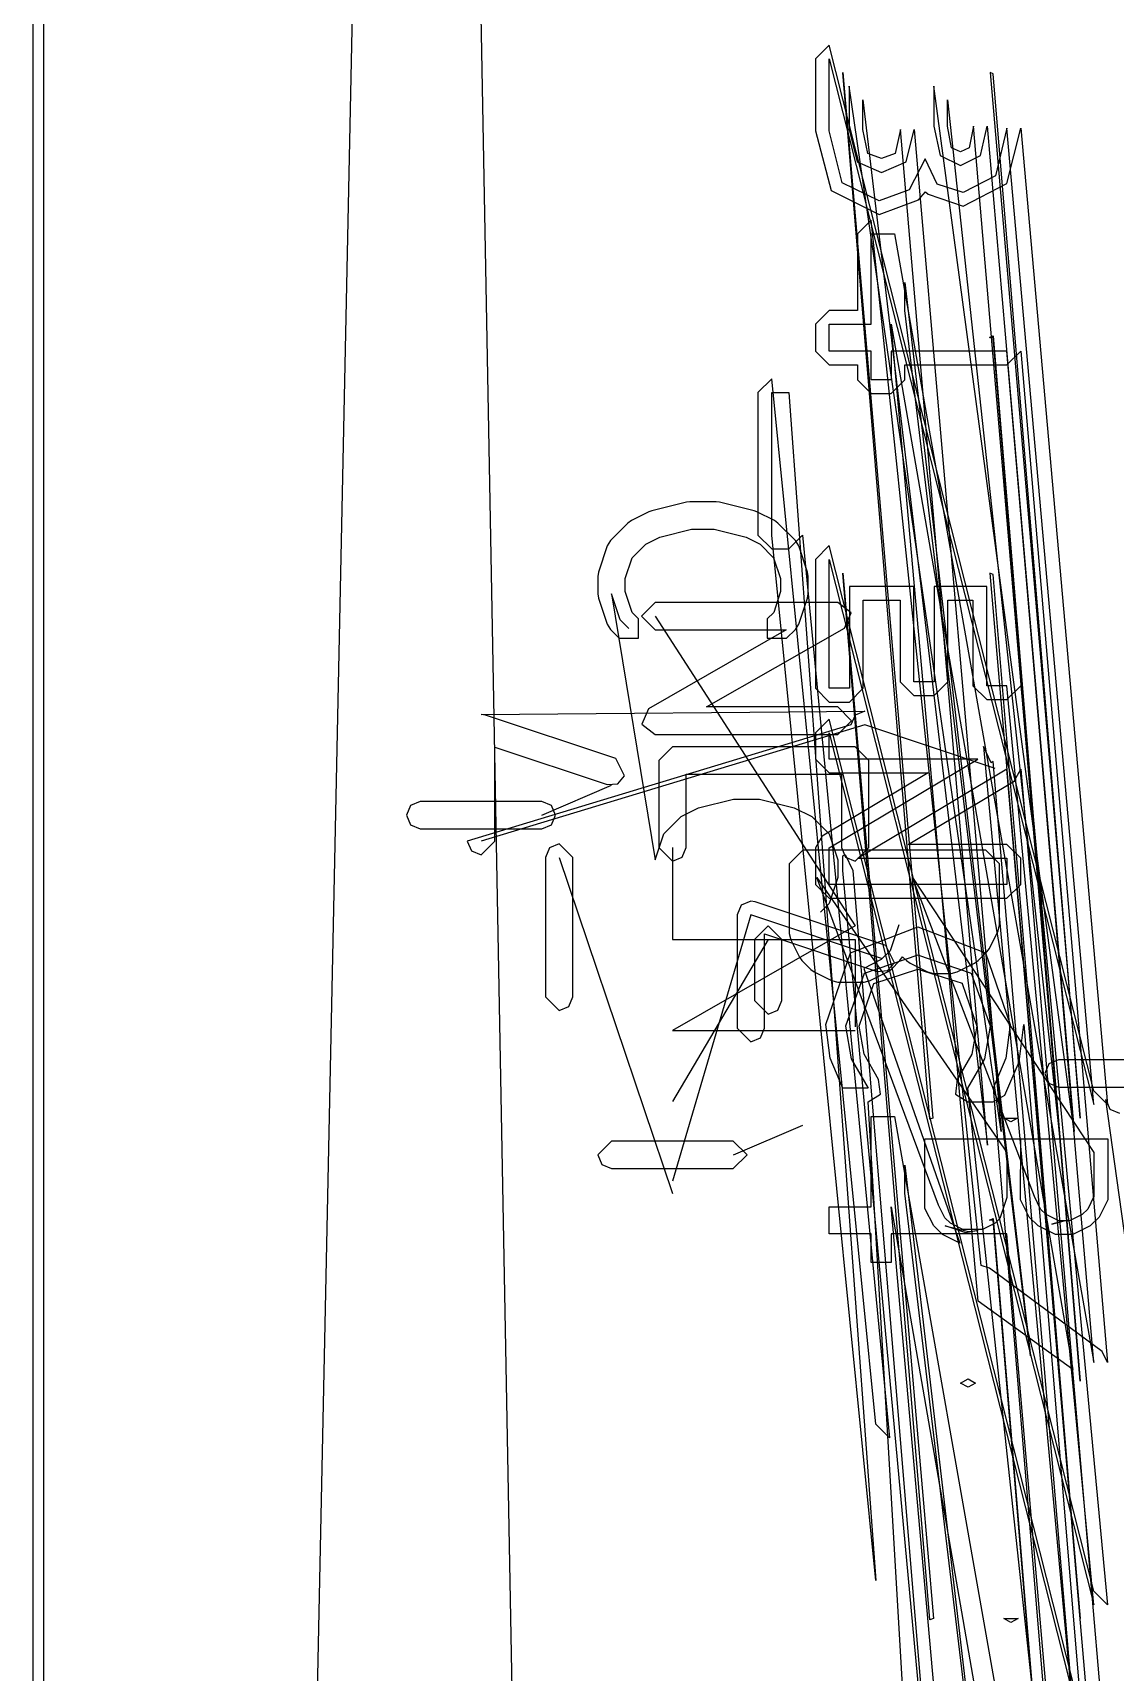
# Model space of a CAD drawing. Extents: x 0 to 334, y -361 to 120.
# Drawn here: x 134.09 to 140.02, y 53.45 to 62.42 of the extents above; entities that cross this region are included whole.
import ezdxf

# ---------------------------------------------------------------- set-up
doc = ezdxf.new("R2010")
doc.units = 0

msp = doc.modelspace()

# ---------------------------------------------------------------- linework, layer by layer
at = {"layer": 'Layer 1'}
for p, q in [((134.095, 80.4992), (134.095, -9.3949)), ((134.095, -21.7549), (136.215, 80.4392)), ((134.155, -21.7549), (134.155, 80.4392)), ((136.215, 80.4392), (138.335, -34.1749)), ((138.452, 62.3526), (138.377, 62.2776)), ((139.89958, 56.63438), (138.452, 62.3526)), ((138.377, 62.2776), (138.377, 61.8845)), ((138.45199, 61.88454), (138.452, 62.2776)), ((138.452, 62.2776), (139.89958, 56.55938)), ((139.00257, 56.47854), (138.527, 62.2026)), ((138.527, 62.2026), (139.0191, 56.48438)), ((139.349, 62.1968), (139.33247, 62.20264)), ((139.33247, 62.20264), (139.82458, 56.48438)), ((139.82458, 56.48438), (139.349, 62.1968)), ((139.39176, 56.41123), (138.56, 62.1295)), ((138.56, 62.1295), (138.56, 61.8919)), ((138.63488, 61.8919), (138.635, 62.0545)), ((138.635, 62.0545), (139.31676, 56.33623)), ((139.7915, 56.41123), (139.023, 62.1295)), ((139.023, 62.1295), (139.023, 61.9102)), ((139.09803, 61.9102), (139.098, 62.0545)), ((139.098, 62.0545), (139.7165, 56.33623)), ((138.377, 61.8845), (138.46185, 61.55719)), ((138.52296, 61.60071), (138.45199, 61.88454)), ((138.56, 61.8919), (138.60362, 61.71515)), ((138.66313, 61.76065), (138.63488, 61.8919)), ((138.841, 61.8919), (138.81275, 61.76063)), ((139.31676, 56.33623), (138.841, 61.8919)), ((138.8725, 61.71515), (138.91612, 61.8919)), ((138.91612, 61.8919), (139.39176, 56.41123)), ((139.023, 61.9102), (139.05881, 61.74886)), ((139.12089, 61.791), (139.09803, 61.9102)), ((139.241, 61.9102), (139.21783, 61.79147)), ((139.7165, 56.33623), (139.241, 61.9102)), ((139.27952, 61.74886), (139.31597, 61.9102)), ((139.31597, 61.9102), (139.7915, 56.41123)), ((139.424, 61.8992), (139.3615, 61.63811)), ((139.42363, 61.59583), (139.49916, 61.89917)), ((139.89958, 56.55938), (139.424, 61.8992)), ((139.49916, 61.89917), (139.97458, 56.55938)), ((139.16952, 61.77032), (139.12089, 61.791)), ((139.21755, 61.79107), (139.16952, 61.77032)), ((139.21783, 61.79147), (139.21755, 61.79107)), ((138.60362, 61.71515), (138.73839, 61.65721)), ((138.73827, 61.73221), (138.66313, 61.76065)), ((138.81214, 61.75983), (138.73827, 61.73221)), ((138.73839, 61.65721), (138.8725, 61.71515)), ((138.81275, 61.76063), (138.81214, 61.75983)), ((138.97608, 61.73125), (138.88884, 61.56184)), ((139.04184, 61.59337), (138.97608, 61.73125)), ((139.05881, 61.74886), (139.16949, 61.69532)), ((139.16949, 61.69532), (139.27952, 61.74886)), ((139.3615, 61.63811), (139.18376, 61.54644)), ((138.46185, 61.55719), (138.462, 61.5572)), ((138.462, 61.5572), (138.72429, 61.42594)), ((138.72413, 61.50097), (138.52296, 61.60071)), ((138.88884, 61.56184), (138.72413, 61.50097)), ((138.93965, 61.50649), (138.97913, 61.54981)), ((138.97913, 61.54981), (138.99213, 61.53732)), ((138.99213, 61.53732), (138.99214, 61.53731)), ((138.99214, 61.53731), (139.18392, 61.47141)), ((139.18376, 61.54644), (139.04184, 61.59337)), ((139.18392, 61.47141), (139.42362, 61.59583)), ((139.42362, 61.59583), (139.42363, 61.59583)), ((138.72429, 61.42594), (138.93965, 61.50649)), ((138.681, 61.3963), (138.606, 61.3213)), ((139.28369, 55.67802), (138.681, 61.3963)), ((138.606, 61.3213), (138.606, 60.902)), ((138.681, 60.827), (138.681, 61.3213)), ((138.681, 61.3213), (138.808, 61.3213)), ((138.808, 61.3213), (139.89958, 55.14758)), ((138.865, 60.902), (138.865, 61.0545)), ((138.865, 61.0545), (139.55269, 55.18371)), ((138.452, 60.902), (138.377, 60.827)), ((138.606, 60.902), (138.452, 60.902)), ((139.55269, 55.18371), (138.865, 60.902)), ((138.377, 60.827), (138.377, 60.6796)), ((138.452, 60.6796), (138.452, 60.827)), ((138.452, 60.827), (138.681, 60.827)), ((139.26611, 55.48274), (138.79, 60.827)), ((138.79, 60.827), (139.78499, 55.10871)), ((139.329, 60.7546), (139.34911, 60.76333)), ((139.349, 60.7546), (139.329, 60.7546)), ((139.82458, 55.04502), (139.349, 60.7546)), ((139.34911, 60.76333), (139.82458, 55.04502)), ((138.377, 60.6796), (138.452, 60.6046)), ((138.681, 60.6796), (138.452, 60.6796)), ((138.681, 60.5233), (138.681, 60.6796)), ((139.424, 60.6796), (138.79, 60.6796)), ((138.79, 60.6796), (138.79, 60.5233)), ((139.424, 60.6046), (139.499, 60.6796)), ((139.89958, 55.14758), (139.424, 60.6796)), ((139.499, 60.6796), (139.97458, 55.14758)), ((138.137, 60.5287), (138.062, 60.4537)), ((138.70622, 54.81041), (138.137, 60.5287)), ((138.452, 60.6046), (138.606, 60.6046)), ((138.606, 60.6046), (138.606, 60.5233)), ((138.865, 60.5233), (138.865, 60.6046)), ((138.865, 60.6046), (139.424, 60.6046)), ((138.062, 60.4537), (138.062, 59.6733)), ((138.137, 59.6733), (138.137, 60.4537)), ((138.137, 60.4537), (138.23, 60.4537)), ((138.23, 60.4537), (138.70622, 53.95507)), ((138.606, 60.5233), (138.681, 60.4483)), ((138.79, 60.5233), (138.681, 60.5233)), ((138.681, 60.4483), (138.79, 60.4483)), ((138.79, 60.4483), (138.865, 60.5233)), ((137.67138, 59.853451), (137.48091, 59.805832)), ((137.68957, 59.85569), (137.67138, 59.853451)), ((137.83243, 59.855733), (137.68957, 59.85569)), ((137.85062, 59.853494), (137.83243, 59.855733)), ((138.0411, 59.805875), (137.85062, 59.853494)), ((137.35083, 59.738485), (137.25559, 59.643247)), ((137.37032, 59.752534), (137.35083, 59.738485)), ((137.46556, 59.800153), (137.37032, 59.752534)), ((137.48091, 59.805832), (137.46556, 59.800153)), ((138.05645, 59.800196), (138.0411, 59.805875)), ((138.15168, 59.752577), (138.05645, 59.800196)), ((138.17118, 59.738528), (138.15168, 59.752577)), ((138.26642, 59.64329), (138.17118, 59.738528)), ((137.25559, 59.643247), (137.23747, 59.613931)), ((137.44829, 59.623827), (137.52527, 59.662321)), ((137.52527, 59.662321), (137.69881, 59.705704)), ((137.69881, 59.705704), (137.823, 59.7057)), ((137.823, 59.7057), (137.99653, 59.662317)), ((137.99653, 59.662317), (138.07352, 59.623823)), ((138.062, 59.6733), (138.137, 59.5983)), ((138.70622, 53.95507), (138.137, 59.6733)), ((138.23, 59.5983), (138.305, 59.6733)), ((138.28453, 59.613974), (138.26642, 59.64329)), ((138.305, 59.6733), (138.78122, 54.73541)), ((137.23747, 59.613931), (137.18985, 59.471074)), ((137.336, 59.4352), (137.37417, 59.549714)), ((137.37417, 59.549714), (137.44829, 59.623827)), ((138.07352, 59.623823), (138.14763, 59.54971)), ((138.137, 59.5983), (138.23, 59.5983)), ((138.14763, 59.54971), (138.1858, 59.435196)), ((138.33215, 59.471117), (138.28453, 59.613974)), ((138.452, 59.6156), (138.377, 59.5406)), ((139.89958, 53.89732), (138.452, 59.6156)), ((137.18985, 59.471074), (137.186, 59.447357)), ((138.336, 59.4474), (138.33215, 59.471117)), ((138.377, 59.5406), (138.377, 58.8351)), ((138.452, 58.8351), (138.452, 59.5406)), ((138.452, 59.5406), (139.89958, 53.82232)), ((139.00257, 53.74014), (138.527, 59.4656)), ((138.527, 59.4656), (139.0217, 53.74732)), ((139.349, 59.4584), (139.32986, 59.46558)), ((139.32986, 59.46558), (139.82458, 53.74732)), ((139.82458, 53.74732), (139.349, 59.4584)), ((137.186, 59.447357), (137.186, 59.3521)), ((137.336, 59.364271), (137.336, 59.4352)), ((137.37417, 59.249757), (137.336, 59.364271)), ((138.186, 59.3643), (138.14783, 59.249786)), ((138.1858, 59.435196), (138.186, 59.3643)), ((138.336, 59.352129), (138.336, 59.4474)), ((138.915, 59.3924), (138.563, 59.3924)), ((138.563, 59.3924), (138.563, 58.8351)), ((138.915, 58.871), (138.915, 59.3924)), ((139.313, 59.3924), (139.025, 59.3924)), ((139.025, 59.3924), (139.025, 58.871)), ((139.313, 58.8483), (139.313, 59.3924)), ((137.186, 59.3521), (137.18985, 59.328383)), ((137.18985, 59.328383), (137.23747, 59.185526)), ((137.30862, 59.209262), (137.261, 59.352119)), ((137.261, 59.352119), (137.499, 57.8962)), ((137.499, 59.304574), (137.424, 59.229574)), ((138.49858, 59.304528), (137.499, 59.304574)), ((138.28453, 59.185555), (138.33215, 59.328412)), ((138.33215, 59.328412), (138.336, 59.352129)), ((138.571046, 59.248772), (138.49858, 59.304528)), ((138.638, 58.8351), (138.638, 59.3174)), ((138.638, 59.3174), (138.84, 59.3174)), ((138.84, 59.3174), (138.84, 58.871)), ((139.1, 58.871), (139.1, 59.3174)), ((139.1, 59.3174), (139.238, 59.3174)), ((139.238, 59.3174), (139.238, 58.8483)), ((137.23747, 59.185526), (137.25559, 59.15621)), ((137.35624, 59.161643), (137.30862, 59.209262)), ((137.40927, 59.214657), (137.37417, 59.249757)), ((137.40927, 59.108591), (137.40927, 59.214657)), ((137.424, 59.229574), (137.499, 59.154574)), ((137.499, 59.229574), (138.594, 57.5355)), ((138.14783, 59.249786), (138.11273, 59.214687)), ((138.11273, 59.214687), (138.11273, 59.108621)), ((138.26641, 59.156238), (138.28453, 59.185555)), ((138.53579, 59.16441), (138.571046, 59.248772)), ((137.25559, 59.15621), (137.30321, 59.108591)), ((137.30321, 59.108591), (137.40927, 59.108591)), ((138.217, 59.1545), (137.46221, 58.72319)), ((137.499, 59.154574), (138.217, 59.1545)), ((137.781, 58.7331), (138.53579, 59.16441)), ((138.11273, 59.108621), (138.21879, 59.108619)), ((138.21879, 59.108619), (138.26641, 59.156238)), ((138.377, 58.8351), (138.452, 58.7601)), ((138.563, 58.8351), (138.452, 58.8351)), ((138.563, 58.7601), (138.638, 58.8351)), ((138.84, 58.871), (138.915, 58.796)), ((139.025, 58.871), (138.915, 58.871)), ((139.025, 58.796), (139.1, 58.871)), ((139.238, 58.8483), (139.313, 58.7733)), ((139.424, 58.8483), (139.313, 58.8483)), ((139.424, 58.7733), (139.499, 58.8483)), ((139.89958, 53.82232), (139.424, 58.8483)), ((139.499, 58.8483), (139.97458, 53.82232)), ((138.452, 58.7601), (138.563, 58.7601)), ((138.915, 58.796), (139.025, 58.796)), ((139.313, 58.7733), (139.424, 58.7733)), ((136.54722, 58.692654), (138.645831, 58.709568)), ((136.57072, 58.688808), (136.54722, 58.692654)), ((137.28501, 58.450713), (136.57072, 58.688808)), ((137.46221, 58.72319), (137.426954, 58.638828)), ((138.499, 58.7331), (137.781, 58.7331)), ((138.452, 58.6666), (138.377, 58.5916)), ((139.89958, 52.9483), (138.452, 58.6666)), ((138.574, 58.6581), (138.499, 58.7331)), ((138.499, 58.5831), (138.574, 58.6581)), ((138.592659, 58.687678), (138.570611, 58.634571)), ((138.645831, 58.709568), (138.592659, 58.687678)), ((138.570611, 58.634571), (136.472, 57.9986)), ((138.645611, 58.634571), (136.547, 57.9986)), ((137.426954, 58.638828), (137.49942, 58.583072)), ((137.49942, 58.583072), (138.499, 58.5831)), ((138.377, 58.5916), (138.377, 58.4478)), ((138.452, 58.4478), (138.452, 58.5916)), ((138.452, 58.5916), (139.89958, 52.8733)), ((139.359901, 58.396476), (138.645611, 58.634571)), ((136.622, 57.9986), (136.622, 58.5136)), ((136.622, 58.5136), (137.23757, 58.308411)), ((137.594, 58.51519), (137.519, 58.44019)), ((138.594, 58.5152), (137.594, 58.51519)), ((138.669, 58.4402), (138.594, 58.5152)), ((139.33738, 58.42766), (139.29509, 58.51652)), ((139.29509, 58.51652), (139.82458, 52.7983)), ((137.33244, 58.355845), (137.28501, 58.450713)), ((137.519, 58.44019), (137.519, 57.964)), ((138.377, 58.4478), (138.452, 58.3728)), ((138.452, 57.9623), (139.26515, 58.44781)), ((139.26515, 58.44781), (138.452, 58.4478)), ((139.424, 58.3921), (138.61085, 57.90659)), ((138.669, 57.964), (138.669, 58.4402)), ((139.349, 58.4346), (139.33738, 58.42766)), ((139.82458, 52.7983), (139.349, 58.4346)), ((139.89958, 52.8733), (139.424, 58.3921)), ((139.46268, 58.32771), (139.49924, 58.39211)), ((139.49924, 58.39211), (139.97458, 52.8733)), ((136.88034, 58.141457), (137.261, 58.3045)), ((137.23757, 58.308411), (137.294829, 58.312479)), ((137.294829, 58.312479), (137.33244, 58.355845)), ((137.669, 57.964), (137.669, 58.3652)), ((137.669, 58.3652), (138.519, 58.3652)), ((138.993, 58.3728), (138.41331, 58.02668)), ((138.452, 58.3728), (138.993, 58.3728)), ((138.519, 58.3652), (138.519, 57.964)), ((138.883, 57.9816), (139.46268, 58.32771)), ((136.21367, 58.216457), (136.160637, 58.19449)), ((136.88, 58.2164), (136.21367, 58.216457)), ((136.933033, 58.194433), (136.88, 58.2164)), ((137.7371, 58.181914), (137.92757, 58.229533)), ((137.92757, 58.229533), (138.07, 58.2295)), ((138.07, 58.2295), (138.26048, 58.181881)), ((136.160637, 58.19449), (136.13867, 58.141457)), ((136.13867, 58.141457), (136.160637, 58.088424)), ((136.955, 58.1414), (136.933033, 58.194433)), ((136.933033, 58.088367), (136.955, 58.1414)), ((137.54662, 58.039057), (137.64186, 58.134295)), ((137.64186, 58.134295), (137.7371, 58.181914)), ((138.26048, 58.181881), (138.35571, 58.134262)), ((138.35571, 58.134262), (138.45095, 58.039024)), ((136.160637, 58.088424), (136.21367, 58.066457)), ((136.21367, 58.066457), (136.88, 58.0664)), ((136.88, 58.0664), (136.933033, 58.088367)), ((137.499, 57.8962), (137.54662, 58.039057)), ((138.41331, 58.02668), (138.37676, 57.96229)), ((138.45095, 58.039024), (138.49857, 57.896167)), ((136.472, 57.9986), (136.493967, 57.945567)), ((136.493967, 57.945567), (136.547, 57.9236)), ((136.547, 57.9236), (136.622, 57.9986)), ((136.921917, 57.962363), (136.89995, 57.90933)), ((136.97495, 57.98433), (136.921917, 57.962363)), ((136.975, 57.9843), (136.97495, 57.98433)), ((137.05, 57.9093), (136.975, 57.9843)), ((137.519, 57.964), (137.594, 57.889)), ((137.594, 57.964), (137.594, 57.4605)), ((137.647033, 57.910967), (137.669, 57.964)), ((138.308, 57.94977), (138.233, 57.87477)), ((138.832, 57.9498), (138.308, 57.94977)), ((138.37676, 57.96229), (138.377, 57.7628)), ((138.452, 57.7628), (138.452, 57.9623)), ((138.519, 57.964), (138.540967, 57.910967)), ((138.594, 57.889), (138.669, 57.964)), ((139.308, 57.9498), (138.832, 57.9498)), ((139.424, 57.9816), (138.883, 57.9816)), ((139.383, 57.8748), (139.308, 57.9498)), ((139.499, 57.9066), (139.424, 57.9816)), ((136.89995, 57.90933), (136.9, 57.1474)), ((136.97495, 57.90933), (137.594, 56.0724)), ((137.05, 57.1474), (137.05, 57.9093)), ((137.594, 57.889), (137.647033, 57.910967)), ((138.233, 57.87477), (138.233, 57.4938)), ((138.49857, 57.896167), (138.499, 57.801)), ((138.527, 57.9197), (138.53862, 57.92663)), ((138.527, 57.8378), (138.527, 57.9197)), ((139.05648, 52.11955), (138.527, 57.8378)), ((138.53862, 57.92663), (138.58091, 57.83778)), ((138.540967, 57.910967), (138.594, 57.889)), ((138.58091, 57.83778), (139.05648, 52.11955)), ((138.61085, 57.90659), (139.424, 57.9066)), ((139.38348, 57.541476), (139.383, 57.8748)), ((139.424, 57.9066), (139.424, 57.7628)), ((139.499, 57.7628), (139.499, 57.9066)), ((138.377, 57.7628), (138.452, 57.6878)), ((138.383, 57.79977), (139.424, 56.2962)), ((139.04982, 56.007982), (138.383, 57.79977)), ((138.499, 57.801), (138.45138, 57.658143)), ((139.424, 57.7628), (138.452, 57.7628)), ((138.90681, 57.79977), (139.9, 56.2962)), ((139.57382, 56.055581), (138.90681, 57.79977)), ((139.424, 57.6878), (139.499, 57.7628)), ((138.02279, 57.67121), (137.969618, 57.64932)), ((138.02322, 57.671154), (138.02279, 57.67121)), ((138.04672, 57.667308), (138.02322, 57.671154)), ((138.76101, 57.429213), (138.04672, 57.667308)), ((138.45138, 57.658143), (138.40376, 57.610524)), ((138.452, 57.6878), (139.424, 57.6878)), ((138.02257, 57.596213), (137.594, 56.1402)), ((137.969618, 57.64932), (137.94757, 57.596213)), ((137.94757, 57.596213), (137.948, 56.9771)), ((138.73686, 57.358118), (138.02257, 57.596213)), ((138.594, 57.5355), (137.594, 56.964072)), ((138.11781, 57.53549), (138.04281, 57.46049)), ((138.098, 56.9771), (138.098, 57.4921)), ((138.098, 57.4921), (138.71357, 57.286911)), ((138.118, 57.5355), (138.11781, 57.53549)), ((138.193, 57.4605), (138.118, 57.5355)), ((138.233, 57.4938), (138.24092, 57.460259)), ((138.56802, 57.388), (138.93716, 57.53101)), ((138.83181, 57.541437), (138.78419, 57.39858)), ((138.93716, 57.53101), (139.3063, 57.388)), ((139.32794, 57.412697), (139.37556, 57.507935)), ((139.37556, 57.507935), (139.38348, 57.541476)), ((137.594, 57.4605), (138.594, 57.4605)), ((138.11781, 57.46049), (137.594, 56.576)), ((138.04281, 57.46049), (138.043, 57.1271)), ((138.193, 57.1271), (138.193, 57.4605)), ((138.24092, 57.460259), (138.28854, 57.365021)), ((138.594, 57.4605), (138.594, 56.9843)), ((138.78419, 57.39858), (138.73657, 57.350961)), ((138.80844, 57.334345), (138.76101, 57.429213)), ((139.26627, 57.345585), (139.31389, 57.393204)), ((139.31389, 57.393204), (139.32794, 57.412697)), ((138.28854, 57.365021), (138.30259, 57.345529)), ((138.30259, 57.345529), (138.35021, 57.29791)), ((138.43325, 56.99636), (138.56802, 57.388)), ((138.73657, 57.350961), (138.64133, 57.303341)), ((138.64133, 57.303341), (139.166, 55.7998)), ((138.93657, 57.3748), (138.6423, 57.27506)), ((138.69498, 57.22147), (138.93679, 57.2998)), ((138.770829, 57.290979), (138.80844, 57.334345)), ((138.79028, 57.297887), (138.83789, 57.345506)), ((138.83789, 57.345506), (138.853, 57.367195)), ((138.853, 57.367195), (138.87469, 57.345506)), ((138.87469, 57.345506), (138.89418, 57.331457)), ((138.89418, 57.331457), (138.98942, 57.283838)), ((139.23084, 57.27506), (138.93657, 57.3748)), ((138.93679, 57.2998), (139.17851, 57.22155)), ((139.15155, 57.283918), (139.24678, 57.331537)), ((139.24678, 57.331537), (139.26627, 57.345585)), ((139.3063, 57.388), (139.44171, 56.99636)), ((138.35021, 57.29791), (138.3697, 57.283861)), ((138.3697, 57.283861), (138.46494, 57.236241)), ((138.46494, 57.236241), (138.49848, 57.228323)), ((138.49848, 57.228323), (138.642, 57.2283)), ((138.6423, 57.27506), (138.54073, 56.98756)), ((138.61595, 56.98756), (138.69498, 57.22147)), ((138.642, 57.2283), (138.67555, 57.236218)), ((138.67555, 57.236218), (138.77078, 57.283838)), ((138.71357, 57.286911), (138.770829, 57.290979)), ((138.77078, 57.283838), (138.79028, 57.297887)), ((138.98942, 57.283838), (139.02296, 57.27592)), ((139.02296, 57.27592), (139.118, 57.276)), ((139.118, 57.276), (139.15155, 57.283918)), ((139.17851, 57.22155), (139.17868, 57.22138)), ((139.17868, 57.22138), (139.25827, 56.98756)), ((139.33305, 56.98756), (139.23084, 57.27506)), ((136.9, 57.1474), (136.975, 57.0724)), ((137.028033, 57.094367), (137.05, 57.1474)), ((138.043, 57.1271), (138.118, 57.0521)), ((138.171033, 57.074067), (138.193, 57.1271)), ((136.975, 57.0724), (137.028033, 57.094367)), ((138.118, 57.0521), (138.171033, 57.074067)), ((137.594, 56.964072), (138.594, 56.964)), ((137.948, 56.9771), (138.023, 56.9021)), ((138.076033, 56.924067), (138.098, 56.9771)), ((138.45669, 56.81301), (138.43325, 56.99636)), ((138.54073, 56.98756), (138.57133, 56.80788)), ((138.64206, 56.83346), (138.61595, 56.98756)), ((139.25827, 56.98756), (139.23217, 56.83346)), ((139.30245, 56.80788), (139.33305, 56.98756)), ((139.44171, 56.99636), (139.41828, 56.81155)), ((139.49049, 56.79227), (139.51644, 56.99636)), ((139.51644, 56.99636), (139.99215, 51.27814)), ((138.023, 56.9021), (138.076033, 56.924067)), ((138.527, 56.648), (138.45669, 56.81301)), ((138.57133, 56.80788), (138.66378, 56.648)), ((138.64213, 56.83326), (138.64206, 56.83346)), ((138.7218, 56.69579), (138.64213, 56.83326)), ((139.2321, 56.83326), (139.15242, 56.69579)), ((139.21, 56.648), (139.30245, 56.80788)), ((139.23217, 56.83346), (139.2321, 56.83326)), ((139.41828, 56.81155), (139.34927, 56.648)), ((139.41314, 56.60913), (139.49049, 56.79227)), ((139.653637, 56.781491), (139.63167, 56.728458)), ((139.70667, 56.803458), (139.653637, 56.781491)), ((140.373, 56.8034), (139.70667, 56.803458)), ((138.731846, 56.616062), (138.7218, 56.69579)), ((139.15242, 56.69579), (139.142374, 56.616062)), ((139.63167, 56.728458), (139.653637, 56.675425)), ((139.653637, 56.675425), (139.70667, 56.653458)), ((138.66378, 56.648), (138.527, 56.648)), ((138.664, 56.573), (138.731846, 56.616062)), ((139.142374, 56.616062), (139.21022, 56.573)), ((139.82471, 50.92978), (139.21, 56.648)), ((139.349, 56.573), (139.41314, 56.60913)), ((139.34927, 56.648), (139.82471, 50.92978)), ((139.70667, 56.653458), (140.373, 56.6534)), ((139.97458, 56.55938), (139.89958, 56.63438)), ((140.69565, 51.339383), (139.965, 56.5856)), ((139.965, 56.5856), (139.986967, 56.532567)), ((139.00244, 50.85478), (138.664, 56.573)), ((138.681, 55.999), (138.681, 56.4933)), ((138.681, 56.4933), (138.808, 56.4933)), ((138.808, 56.4933), (139.89958, 50.31959)), ((139.21022, 56.573), (139.349, 56.573)), ((139.986967, 56.532567), (140.04, 56.5106)), ((137.92734, 56.283058), (138.308, 56.4462)), ((139.0191, 56.48438), (139.00257, 56.47854)), ((139.44515, 56.4639), (139.40831, 56.48438)), ((139.40831, 56.48438), (139.48199, 56.48438)), ((139.48199, 56.48438), (139.44515, 56.4639)), ((137.26067, 56.358058), (137.18567, 56.283058)), ((137.927, 56.3581), (137.26067, 56.358058)), ((138.002, 56.2831), (137.927, 56.3581)), ((138.97552, 55.990277), (138.975, 56.3712)), ((138.975, 56.3712), (139.975, 56.3712)), ((139.49852, 56.037876), (139.499, 56.3712)), ((139.975, 56.3712), (139.975, 56.0379)), ((137.18567, 56.283058), (137.207637, 56.230025)), ((137.207637, 56.230025), (137.26067, 56.208058)), ((137.927, 56.2081), (138.002, 56.2831)), ((138.865, 56.074), (138.865, 56.2265)), ((138.865, 56.2265), (139.55269, 50.35572)), ((139.424, 56.2962), (139.424, 56.05)), ((139.9, 56.2962), (139.9, 56.0556)), ((137.26067, 56.208058), (137.927, 56.2081)), ((139.55269, 50.35572), (138.865, 56.074)), ((139.424, 56.05), (139.38583, 55.935486)), ((139.60808, 55.987065), (139.57382, 56.055581)), ((139.9, 56.0556), (139.86574, 55.987084)), ((138.452, 55.8516), (138.452, 55.999)), ((138.452, 55.999), (138.681, 55.999)), ((139.26611, 50.65475), (138.79, 55.999)), ((138.79, 55.999), (139.78499, 50.28072)), ((139.02314, 55.895039), (138.97552, 55.990277)), ((139.08408, 55.939466), (139.04982, 56.007982)), ((139.54614, 55.942638), (139.49852, 56.037876)), ((139.63849, 55.956658), (139.60808, 55.987065)), ((139.707, 55.9224), (139.63849, 55.956658)), ((139.83534, 55.956677), (139.76682, 55.922419)), ((139.86574, 55.987084), (139.83534, 55.956677)), ((139.975, 56.0379), (139.92738, 55.942662)), ((139.07076, 55.84742), (139.02314, 55.895039)), ((139.11449, 55.909059), (139.08408, 55.939466)), ((139.19971, 55.85771), (139.08668, 55.89467)), ((139.08668, 55.89467), (139.21403, 55.86392)), ((139.183, 55.8748), (139.11449, 55.909059)), ((139.29082, 55.874733), (139.183, 55.8748)), ((139.26685, 55.8687), (139.19971, 55.85771)), ((139.21403, 55.86392), (139.26685, 55.8687)), ((139.26685, 55.8687), (139.26685, 55.8687)), ((139.35934, 55.908992), (139.29082, 55.874733)), ((139.329, 55.9266), (139.34911, 55.93533)), ((139.349, 55.9266), (139.329, 55.9266)), ((139.82458, 50.21703), (139.349, 55.9266)), ((139.34911, 55.93533), (139.82458, 50.21703)), ((139.38583, 55.935486), (139.35934, 55.908992)), ((139.59376, 55.895019), (139.54614, 55.942638)), ((139.689, 55.8474), (139.59376, 55.895019)), ((139.73771, 55.92243), (139.6685, 55.90332)), ((139.6685, 55.90332), (139.73771, 55.92243)), ((139.76682, 55.922419), (139.707, 55.9224)), ((139.73771, 55.92243), (139.73771, 55.92243)), ((139.87976, 55.895043), (139.78452, 55.847424)), ((139.92738, 55.942662), (139.87976, 55.895043)), ((138.681, 55.8516), (138.452, 55.8516)), ((138.681, 55.6954), (138.681, 55.8516)), ((139.424, 55.8516), (138.79, 55.8516)), ((138.79, 55.8516), (138.79, 55.6954)), ((139.166, 55.7998), (139.07076, 55.84742)), ((139.89958, 50.31959), (139.424, 55.8516)), ((139.78452, 55.847424), (139.689, 55.8474)), ((138.79, 55.6954), (138.681, 55.6954)), ((139.32828, 55.66332), (139.28369, 55.67802)), ((139.94417, 55.20788), (139.32828, 55.66332)), ((139.78499, 55.10871), (139.26611, 55.48274)), ((139.97458, 55.14758), (139.94417, 55.20788)), ((139.17058, 55.035), (139.21143, 55.05739)), ((139.21143, 55.01261), (139.17058, 55.035)), ((139.21143, 55.05739), (139.25227, 55.035)), ((139.25227, 55.035), (139.21143, 55.01261)), ((139.25227, 55.035), (139.25227, 55.035)), ((138.78122, 54.73541), (138.70622, 54.81041)), ((139.97458, 53.82232), (139.89958, 53.89732)), ((139.0217, 53.74732), (139.00257, 53.74014)), ((139.4458, 53.72479), (139.40701, 53.74732)), ((139.40701, 53.74732), (139.48459, 53.74732)), ((139.48459, 53.74732), (139.4458, 53.72479))]:
    msp.add_line(p, q, dxfattribs=at)

doc.saveas('drawing.dxf')
